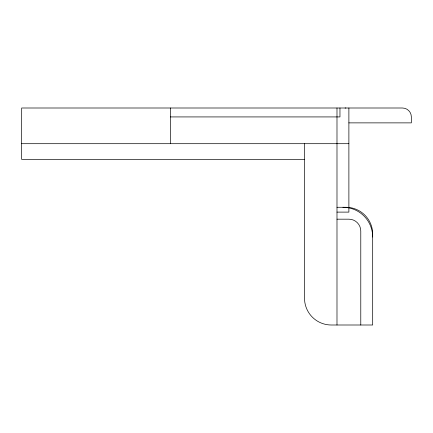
<?xml version="1.0" encoding="UTF-8"?>
<svg xmlns="http://www.w3.org/2000/svg" width="433" height="433" viewBox="0 0 433 433"><rect width="100%" height="100%" fill="white"/><g stroke="black" fill="none" stroke-linecap="round" stroke-linejoin="round"><path stroke-width="0.65" d="M170.413 116.926L339.959 116.926L339.959 108.001M348.884 122.875L411.35 122.875L411.35 116.926A8.925 8.925 0 0 0 402.425 108.001L21.688 108.001L21.65 159.393L304.372 159.393M21.65 143.696L348.884 143.696M336.988 207.277L345.913 207.277A26.77 26.77 0 0 1 372.683 234.047L372.683 324.999L331.288 324.999A26.77 26.77 0 0 1 304.518 298.229L304.518 143.696M336.988 212.11L348.884 212.11L348.884 108.001M336.988 219.179L348.884 219.179A11.897 11.897 0 0 1 360.781 231.076L360.781 324.999M336.988 108.001L336.988 324.999M170.413 108.001L170.413 143.696M345.106 108.039A8.925 8.925 0 0 1 345.913 108.001M342.936 207.277A29.747 29.747 0 0 1 372.683 237.024"/></g></svg>
